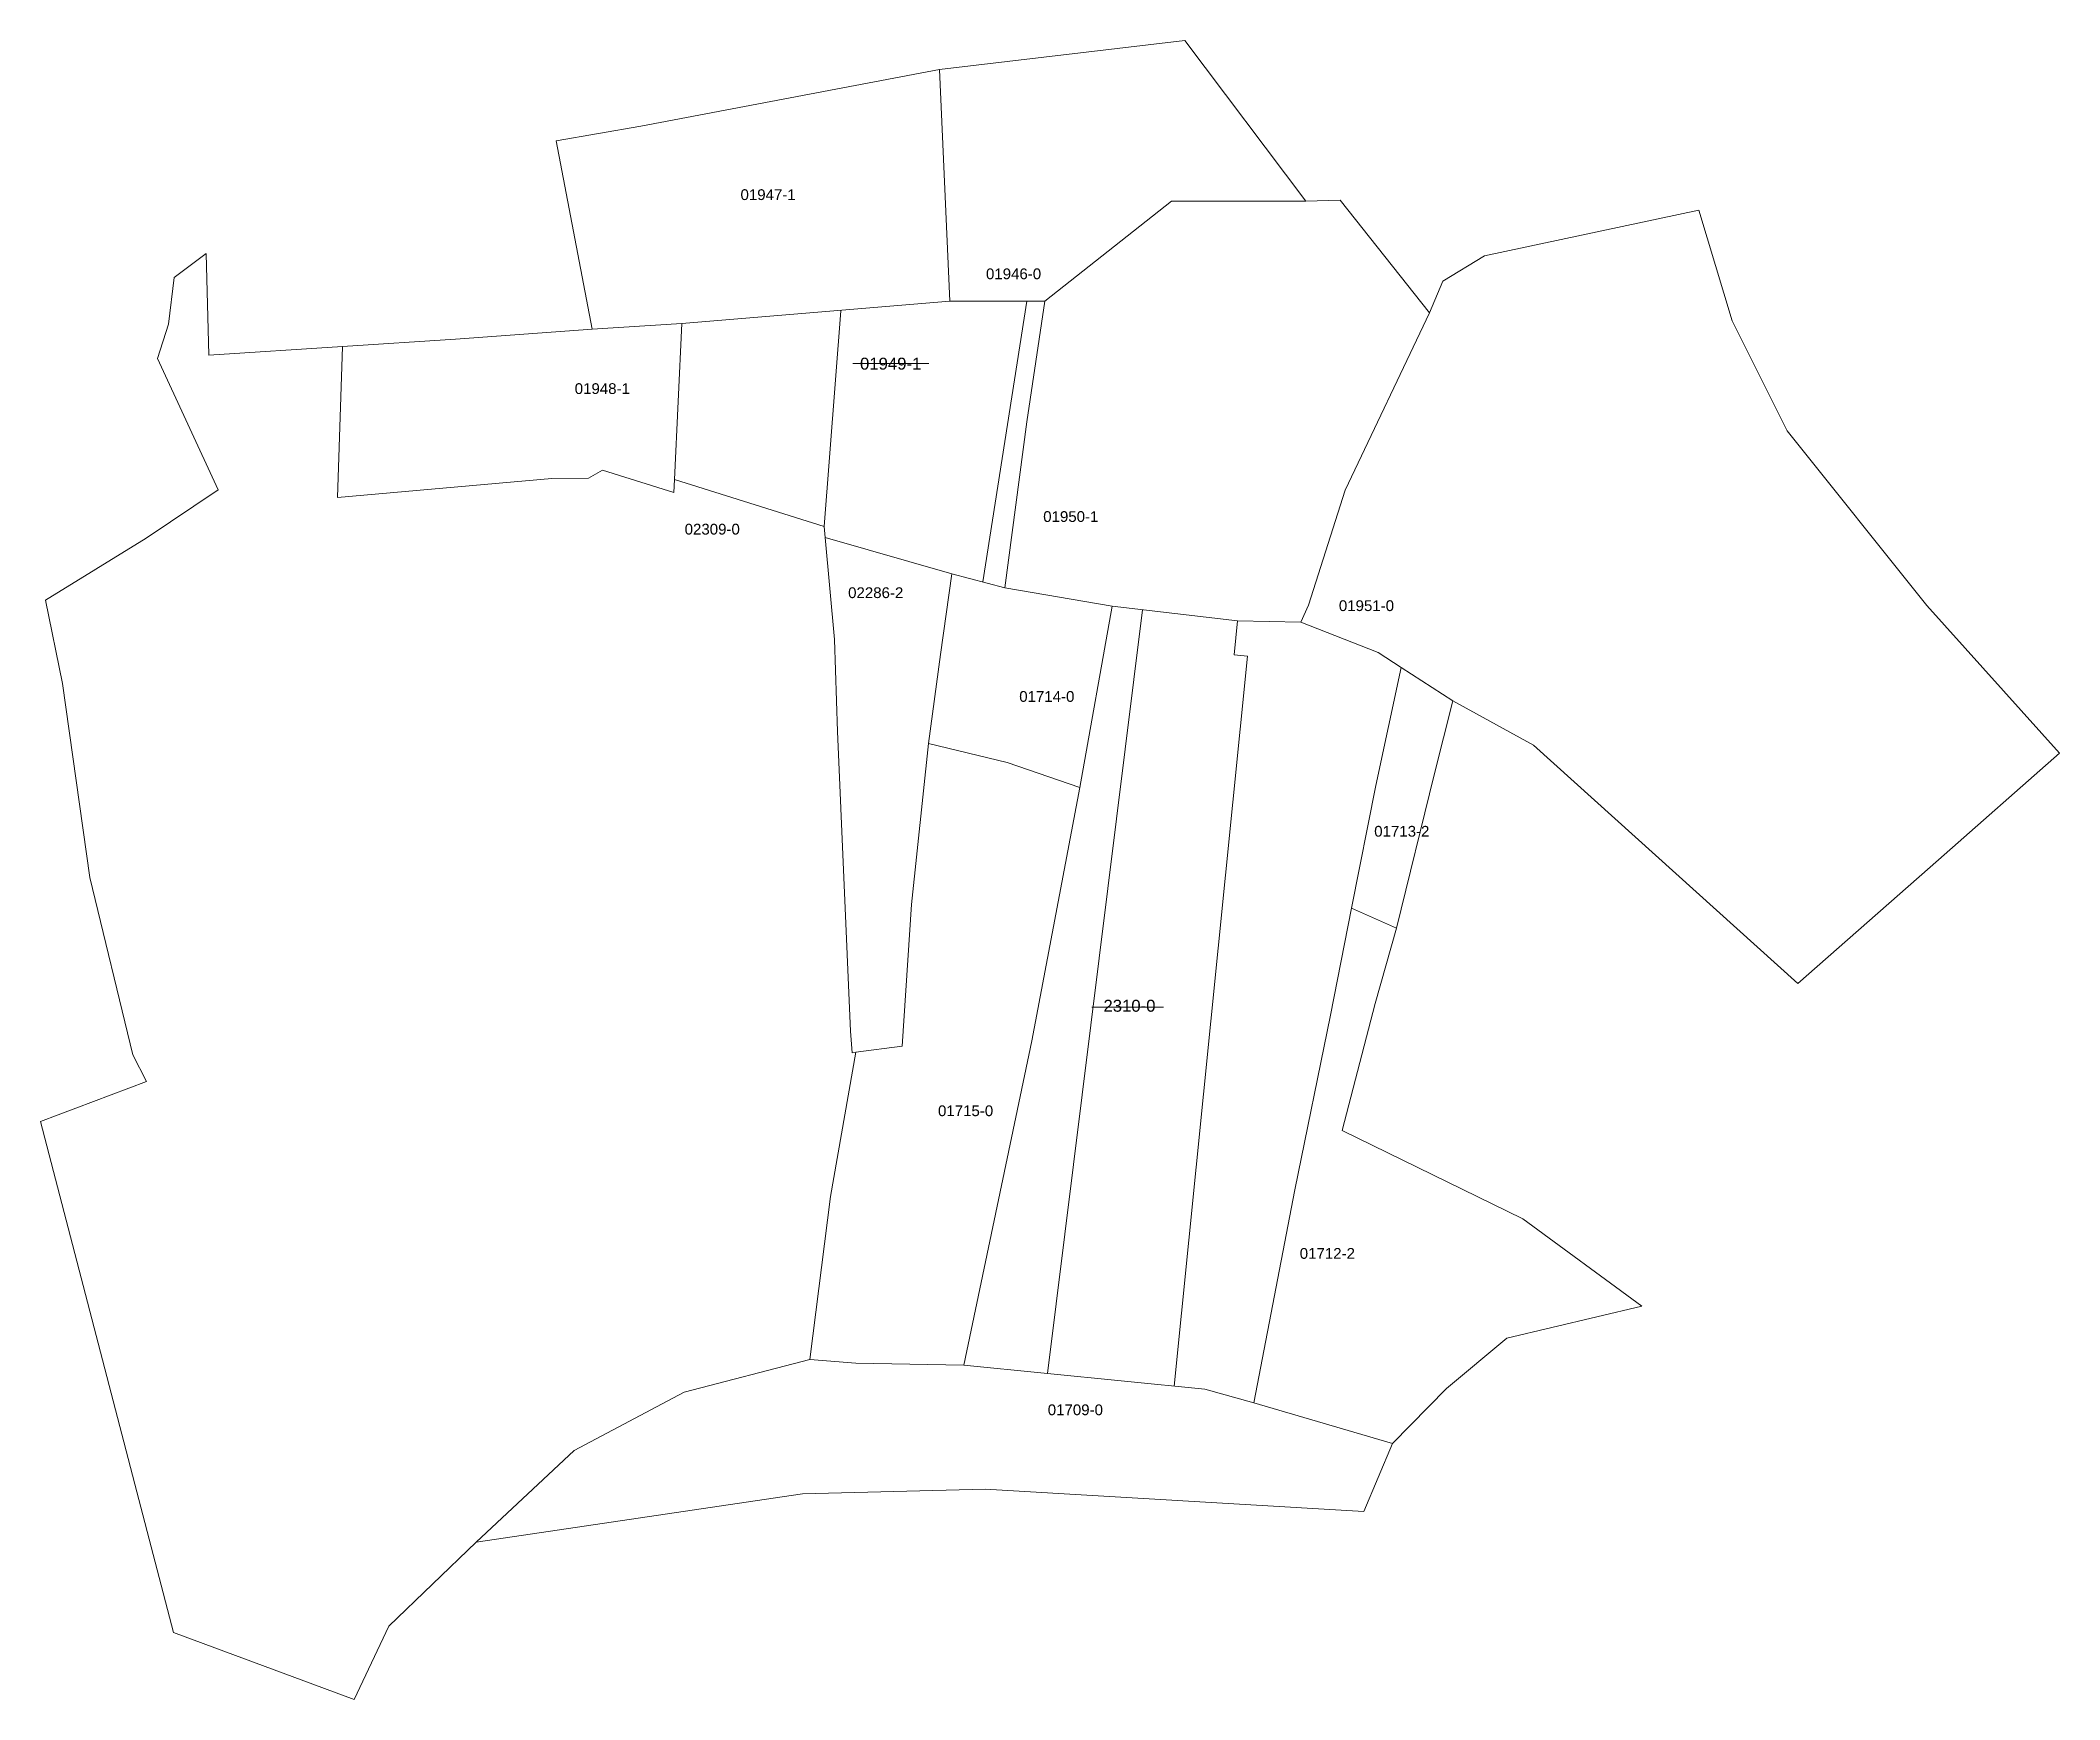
# Model space of a CAD drawing. Header units: metres. Extents: x 7518853 to 7519190, y 4698052 to 4698330.
import ezdxf

# ---------------------------------------------------------------- set-up
doc = ezdxf.new("R2010")
doc.units = ezdxf.units.M
for name, color, linetype, lineweight in [('ndarjet v5', 1, 'Continuous', 0), ('Nr Parceles Baze', 7, 'Continuous', 0), ('Nr-Kojshi', 254, 'Continuous', 0), ('Parc-Baz', 7, 'Continuous', 0), ('Parc-Kojshi', 254, 'Continuous', 0), ('ParcReNet_12', 1, 'Continuous', 0)]:
    doc.layers.add(name, color=color, linetype=linetype, lineweight=lineweight)
doc.styles.get("Standard").update_dxf_attribs({"font": 'arial.ttf'})

msp = doc.modelspace()

# ---------------------------------------------------------------- linework, layer by layer
at = {"layer": 'ndarjet v5', "flags": 128}
for points in [[(7519017.41, 4698286.12), (7519010.1, 4698239.19)], [(7518986.35, 4698284.52), (7518983.55, 4698248.47)], [(7518986.36, 4698284.64), (7518986.35, 4698284.52)], [(7519036.79, 4698234.53), (7519020.86, 4698106.86)], [(7519042.09, 4698104.73), (7519054.31, 4698226.79), (7519052.11, 4698227.01), (7519052.68, 4698232.69)]]:
    msp.add_lwpolyline(points, dxfattribs=at)
at = {"layer": 'Parc-Baz', "flags": 128}
msp.add_lwpolyline([(7519013.77, 4698238.24), (7519004.91, 4698240.54), (7518983.72, 4698246.63), (7518983.55, 4698248.47), (7518958.52, 4698256.32), (7518959.74, 4698282.41), (7519004.54, 4698286.16), (7519020.44, 4698286.12), (7519017.41, 4698265.95), (7519013.77, 4698238.24)], dxfattribs=at)
msp.add_lwpolyline([(7519075.77, 4698205.15), (7519079.99, 4698224.9), (7519076.15, 4698227.38), (7519063.26, 4698232.45), (7519052.68, 4698232.69), (7519031.71, 4698235.12), (7519026.3, 4698204.81), (7519018.25, 4698162.48), (7519006.92, 4698108.25), (7519047.19, 4698104.22), (7519055.38, 4698101.95), (7519062.23, 4698137.55), (7519068.22, 4698166.79), (7519071.73, 4698184.63)], close=True, dxfattribs=at)
at = {"layer": 'Parc-Kojshi', "flags": 128}
for points in [[(7519002.81, 4698324.89), (7519043.86, 4698329.74), (7519064.07, 4698302.84), (7519041.63, 4698302.84), (7519020.44, 4698286.12), (7519004.54, 4698286.16), (7519002.81, 4698324.89)], [(7518938.73, 4698312.96), (7518952.88, 4698315.39), (7519002.81, 4698324.89), (7519004.54, 4698286.16), (7518959.74, 4698282.41), (7518944.74, 4698281.44), (7518938.73, 4698312.96)], [(7519084.76, 4698284.19), (7519070.65, 4698254.53), (7519064.5, 4698235.29), (7519063.26, 4698232.45), (7519052.68, 4698232.69), (7519031.71, 4698235.12), (7519013.77, 4698238.24), (7519017.41, 4698265.95), (7519020.44, 4698286.12), (7519041.63, 4698302.84), (7519064.07, 4698302.84), (7519069.81, 4698303.05), (7519084.76, 4698284.19)], [(7519086.97, 4698289.46), (7519093.93, 4698293.71), (7519129.77, 4698301.35), (7519135.36, 4698282.86), (7519144.56, 4698264.44), (7519167.91, 4698235.25), (7519190.11, 4698210.56), (7519169.87, 4698192.73), (7519146.33, 4698172.04), (7519102.12, 4698211.91), (7519088.64, 4698219.32), (7519079.99, 4698224.9), (7519076.15, 4698227.38), (7519063.26, 4698232.45), (7519064.5, 4698235.29), (7519070.65, 4698254.53), (7519084.76, 4698284.19), (7519086.97, 4698289.46)], [(7518910.77, 4698064.61), (7518904.95, 4698052.33), (7518874.75, 4698063.54), (7518868.61, 4698087.07), (7518852.5, 4698149.01), (7518870.24, 4698155.67), (7518867.96, 4698160.13), (7518860.78, 4698189.8), (7518856.2, 4698222.21), (7518853.36, 4698236.13), (7518870.18, 4698246.51), (7518882.2, 4698254.62), (7518872.08, 4698276.57), (7518873.95, 4698282.27), (7518874.85, 4698290.09), (7518880.2, 4698294.1), (7518880.66, 4698277.13), (7518903.04, 4698278.58), (7518902.2, 4698253.29), (7518938.03, 4698256.5), (7518944.12, 4698256.57), (7518946.48, 4698257.9), (7518958.42, 4698254.16), (7518958.52, 4698256.32), (7518983.55, 4698248.47), (7518983.72, 4698246.63), (7518985.26, 4698229.59), (7518985.79, 4698214.19), (7518987.95, 4698164.09), (7518988.21, 4698160.47), (7518988.85, 4698160.57), (7518984.59, 4698136.43), (7518981.17, 4698109.17), (7518960.14, 4698103.71), (7518941.74, 4698094), (7518925.36, 4698078.65), (7518910.77, 4698064.61)], [(7518944.74, 4698281.44), (7518959.74, 4698282.41), (7518958.52, 4698256.32), (7518958.42, 4698254.16), (7518946.48, 4698257.9), (7518944.12, 4698256.57), (7518938.03, 4698256.5), (7518902.2, 4698253.29), (7518903.04, 4698278.58), (7518921.89, 4698279.79), (7518944.74, 4698281.44)], [(7519000.97, 4698212.18), (7518998.14, 4698185.28), (7518996.6, 4698161.57), (7518988.85, 4698160.57), (7518988.21, 4698160.47), (7518987.95, 4698164.09), (7518985.79, 4698214.19), (7518985.26, 4698229.59), (7518983.72, 4698246.63), (7519004.91, 4698240.54), (7519003.01, 4698227.06), (7519000.97, 4698212.18)], [(7519026.3, 4698204.81), (7519014.16, 4698208.99), (7519000.97, 4698212.18), (7519003.01, 4698227.06), (7519004.91, 4698240.54), (7519013.77, 4698238.24), (7519031.71, 4698235.12), (7519026.3, 4698204.81)], [(7519071.73, 4698184.63), (7519075.77, 4698205.15), (7519079.99, 4698224.9), (7519088.64, 4698219.32), (7519085.51, 4698206.97), (7519079.22, 4698181.31), (7519071.73, 4698184.63)], [(7519006.92, 4698108.25), (7518988.85, 4698108.57), (7518981.17, 4698109.17), (7518984.59, 4698136.43), (7518988.85, 4698160.57), (7518996.6, 4698161.57), (7518998.14, 4698185.28), (7519000.97, 4698212.18), (7519014.16, 4698208.99), (7519026.3, 4698204.81), (7519018.25, 4698162.48), (7519006.92, 4698108.25)], [(7519055.38, 4698101.95), (7519062.23, 4698137.55), (7519068.22, 4698166.79), (7519071.73, 4698184.63), (7519079.22, 4698181.31), (7519075.69, 4698168.72), (7519070.18, 4698147.47), (7519100.37, 4698132.71), (7519120.23, 4698118.1), (7519097.7, 4698112.76), (7519087.61, 4698104.32), (7519078.57, 4698095.14), (7519055.38, 4698101.95)], [(7519078.57, 4698095.14), (7519073.8, 4698083.77), (7519010.48, 4698087.53), (7518979.95, 4698086.72), (7518925.36, 4698078.65), (7518941.74, 4698094), (7518960.14, 4698103.71), (7518981.17, 4698109.17), (7518988.85, 4698108.57), (7519006.92, 4698108.25), (7519047.19, 4698104.22), (7519055.38, 4698101.95), (7519078.57, 4698095.14)]]:
    msp.add_lwpolyline(points, dxfattribs=at)
at = {"layer": 'ParcReNet_12', "flags": 128}
for points in [[(7518988.34, 4698275.74), (7519001.03, 4698275.74)], [(7519028.3, 4698168.11), (7519040.3, 4698168.11)]]:
    msp.add_lwpolyline(points, dxfattribs=at)

# ---------------------------------------------------------------- texts
at = {"layer": 'Nr Parceles Baze', "char_height": 2, "attachment_point": 1}
for s, insert in [('01949-1', (7518989.54, 4698276.69)), ('2310-0', (7519030.24, 4698169.34))]:
    msp.add_mtext_dynamic_manual_height_columns(s, width=13.3979, gutter_width=1, heights=[0], dxfattribs=dict(at, insert=insert))
at = {"layer": 'Nr-Kojshi', "char_height": 1.8, "attachment_point": 1}
for s, insert in [('01947-1', (7518969.56, 4698304.85)), ('01946-0', (7519010.6, 4698291.61)), ('01948-1', (7518941.84, 4698272.42)), ('02309-0', (7518960.22, 4698248.92)), ('01950-1', (7519020.17, 4698251.03)), ('02286-2', (7518987.55, 4698238.3)), ('01951-0', (7519069.6, 4698236.13)), ('01714-0', (7519016.16, 4698220.95)), ('01713-2', (7519075.51, 4698198.41)), ('01715-0', (7519002.58, 4698151.68)), ('01712-2', (7519063.06, 4698127.83)), ('01709-0', (7519020.93, 4698101.68))]:
    msp.add_mtext_dynamic_manual_height_columns(s, width=13.3979, gutter_width=1, heights=[0], dxfattribs=dict(at, insert=insert))

doc.saveas('drawing.dxf')
